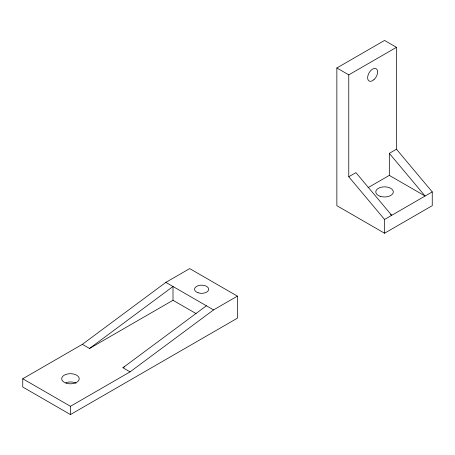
<?xml version="1.0" encoding="UTF-8"?>
<svg xmlns="http://www.w3.org/2000/svg" width="455" height="455" viewBox="0 0 455 455"><rect width="100%" height="100%" fill="white"/><g stroke="black" fill="none" stroke-linecap="round" stroke-linejoin="round"><path stroke-width="0.68" d="M82.372 344.333L165.847 282.373L189.701 268.604L237.396 296.142L237.396 318.176L70.451 414.562L22.75 387.023L22.75 378.759L82.372 344.333L89.527 348.467L173.002 300.272L196.071 313.592M89.527 348.467L173.002 286.502L173.002 300.272M237.396 296.142L213.549 309.912L130.073 371.872L122.918 367.742L206.394 305.783M336.854 67.977L384.549 40.438L396.476 47.326L396.476 149.223L432.25 191.908L432.25 205.677L384.549 233.216L336.854 205.677L336.854 67.977L348.775 74.865L396.476 47.326M384.549 233.216L384.549 219.446L348.775 176.762L355.929 172.627L391.704 215.317L390.492 214.612M389.321 153.352L425.095 196.037L389.321 175.385L389.321 153.352L396.476 149.223M368.072 187.653L389.321 175.385M122.918 367.742L124.761 366.679M384.549 219.446L432.25 191.908M22.75 378.759L70.451 406.298L130.073 371.872M165.847 282.373L213.549 309.912M348.775 74.865L348.775 176.762M70.451 406.298L70.451 414.562M66.066 382.638A8.77 5.062 0 0 1 76.087 383.144M380.164 196.293A8.77 5.062 0 0 0 393.319 191.908A8.77 5.062 0 0 0 380.164 187.523A8.77 5.062 0 0 0 380.164 196.293M373.925 79.705A7.081 4.089 -60 0 0 376.166 68.728A7.081 4.089 -60 0 0 367.788 76.161A7.081 4.089 -60 0 0 373.925 79.705M66.066 383.144A8.77 5.062 0 0 0 79.221 378.759A8.77 5.062 0 0 0 66.066 374.374A8.77 5.062 0 0 0 66.066 383.144M198.084 292.798A7.081 4.089 0 0 0 208.708 289.255A7.081 4.089 0 0 0 198.084 285.717A7.081 4.089 0 0 0 198.084 292.798"/></g></svg>
